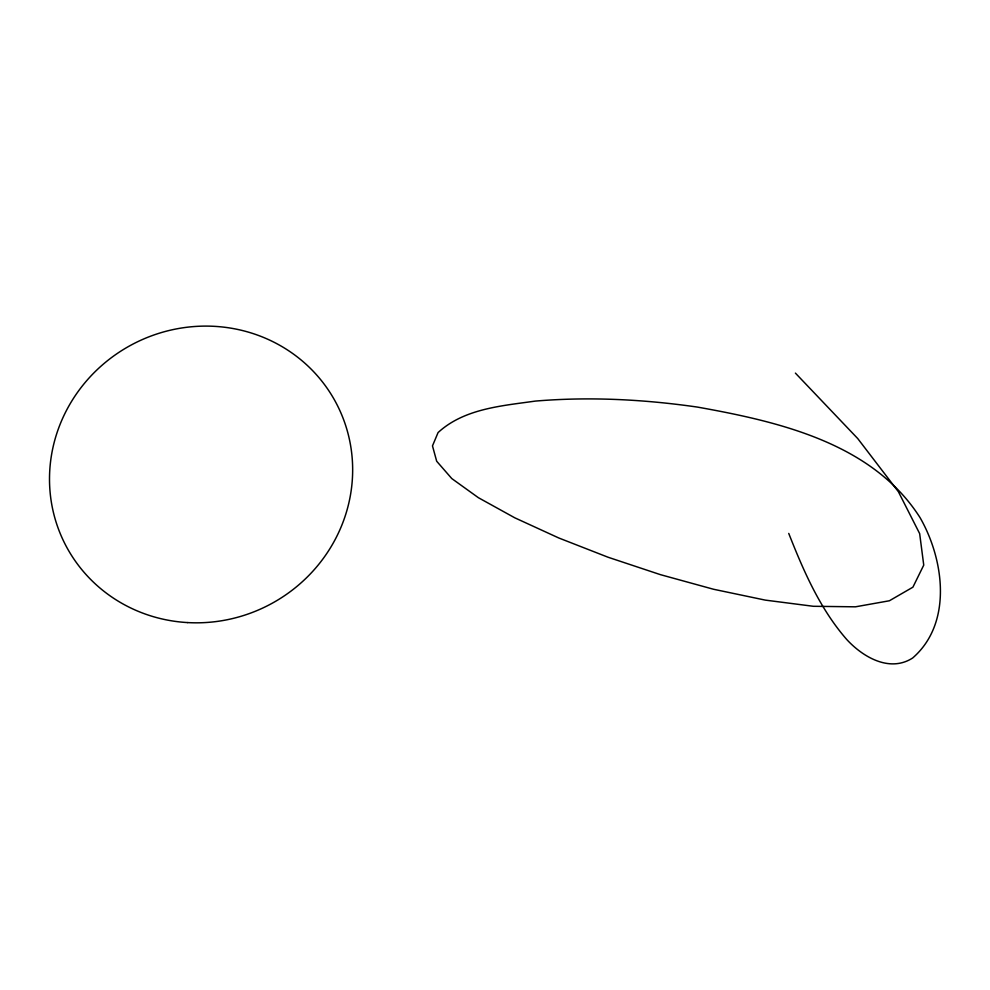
<?xml version="1.0" encoding="UTF-8"?>
<svg xmlns="http://www.w3.org/2000/svg" width="990" height="990" viewBox="0 0 990 990"><rect width="100%" height="100%" fill="white"/><g stroke="black" fill="none" stroke-linecap="round" stroke-linejoin="round"><path stroke-width="1.49" d="M795.403 373.106L857.736 438.558L898.413 491.758L919.66 533.622L923.744 565.117L912.904 587.181L889.391 600.769L855.447 606.821L813.335 606.288L765.282 600.113L713.555 589.26L660.404 574.646L608.058 557.234L558.781 537.978L514.8 517.82L478.393 497.698L451.786 478.566L436.677 461.229L432.482 445.884L438.063 432.581C464.149 408.573 501.769 405.863 535.244 401.099C589.322 396.545 643.772 399.354 697.443 407.088C778.771 421.629 872.499 443.099 920.032 517.597C944.052 559.375 952.826 623.205 912.632 658.016C889.688 672.792 862.872 657.051 846.735 639.49C819.906 608.751 803.571 570.982 788.745 533.424M187.518 622.574A152.794 147.102 -27.8 0 0 338.605 407.892A152.794 147.102 -27.8 0 0 77.109 392.943A152.794 147.102 -27.8 0 0 187.518 622.574"/></g></svg>
